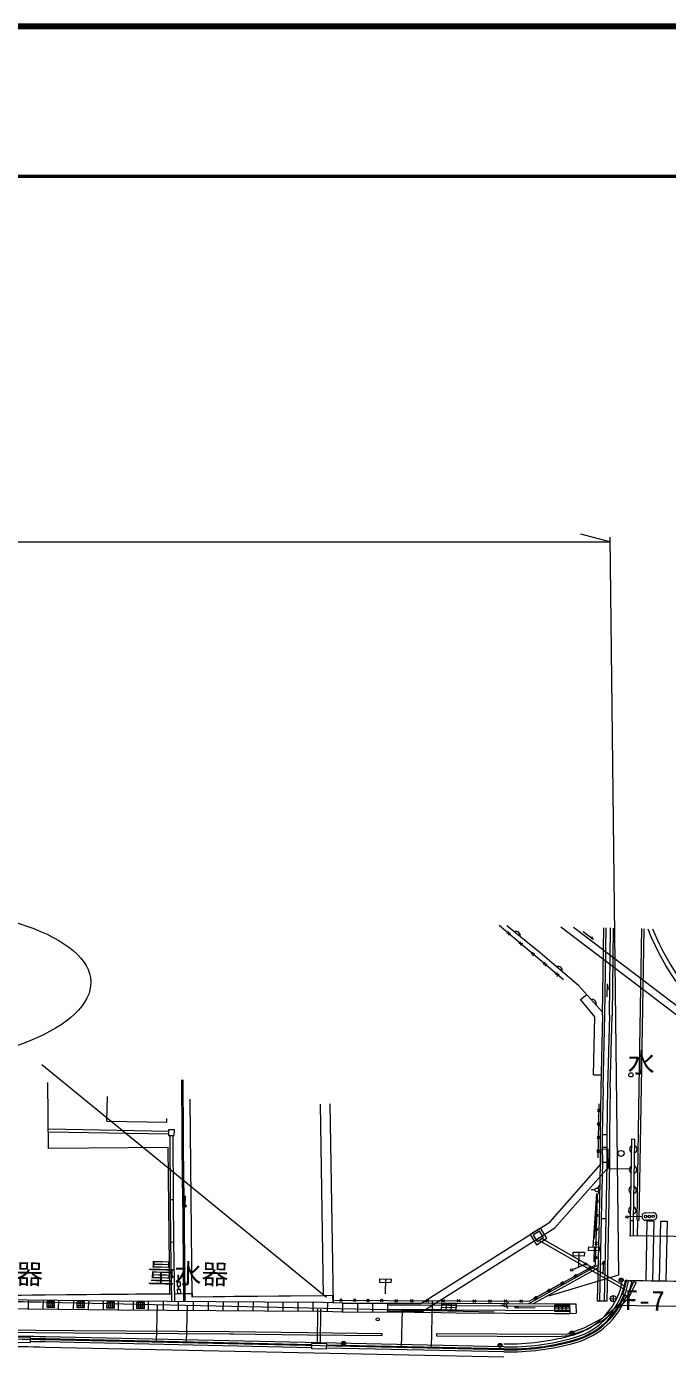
# Model space of a CAD drawing. Units: millimetres on the paper. Extents: x 40 to 680, y 20 to 380.
# Drawn here: x 428.2 to 471, y 291.5 to 380 of the extents above; entities that cross this region are included whole.
import ezdxf
from ezdxf.enums import TextEntityAlignment as Align

# ---------------------------------------------------------------- set-up
doc = ezdxf.new("R2010")
doc.units = ezdxf.units.MM
for name, color, linetype, lineweight in [('M-BGD', 7, 'Continuous', 13), ('M-STR-HTXT', 7, 'Continuous', 13), ('M-TTL', 2, 'Continuous', 140), ('M-TTL-LINE', 7, 'Continuous', 50), ('M-WORK', 1, 'Continuous', 13)]:
    doc.layers.add(name, color=color, linetype=linetype, lineweight=lineweight)
doc.styles.add('ＭＳ ゴシック', font='')
doc.styles.get('ＭＳ ゴシック').set_extended_font_data('MS Gothic')

msp = doc.modelspace()

# ---------------------------------------------------------------- linework, layer by layer
at = {"layer": 'M-BGD'}
msp.add_line((429.264, 310.718), (448.265, 295.187), dxfattribs=at)
msp.add_ellipse((418.26, 315.849), major_axis=(14.275, 0.384), ratio=0.379782, dxfattribs=at)
at = {"layer": 'M-STR-HTXT'}
for p, q in [((467.191, 345.592), (465.262, 346.11)), ((97.74, 345.622), (467.191, 345.592))]:
    msp.add_line(p, q, dxfattribs=at)
msp.add_lwpolyline([(467.188, 345.919), (467.778, 296.654), (463.105, 295.242)], dxfattribs=at)
at = {"layer": 'M-TTL'}
msp.add_line((680, 380), (40, 380), dxfattribs=at)
at = {"layer": 'M-TTL-LINE'}
msp.add_line((40, 370), (680, 370), dxfattribs=at)
at = {"layer": 'M-WORK'}
for p, q in [((464.094, 316.373), (459.814, 319.989)), ((462.548, 318.171), (460.314, 319.978)), ((460.451, 319.335), (460.422, 319.591)), ((463.926, 319.899), (478.838, 308.547)), ((464.776, 319.88), (479.155, 308.934)), ((466.073, 319.047), (465.42, 319.557)), ((466.713, 314.01), (466.79, 319.836)), ((466.863, 314.008), (466.94, 319.833)), ((467.163, 314.004), (467.24, 319.826)), ((467.363, 314.002), (467.44, 319.822)), ((469.161, 309.223), (469.336, 319.78)), ((469.311, 309.22), (469.486, 319.777)), ((460.565, 319.47), (460.308, 319.456)), ((461.378, 318.783), (461.12, 318.77)), ((461.264, 318.648), (461.234, 318.904)), ((465.982, 319.258), (466.073, 319.047)), ((462.191, 318.096), (461.933, 318.083)), ((462.077, 317.961), (462.047, 318.218)), ((465.105, 315.988), (462.548, 318.171)), ((463.004, 317.409), (462.746, 317.396)), ((462.89, 317.275), (462.86, 317.531)), ((463.816, 316.723), (463.559, 316.709)), ((463.703, 316.588), (463.673, 316.844)), ((467.011, 316.098), (466.991, 315.223)), ((467.011, 316.098), (467.077, 315.722)), ((466.698, 314.198), (465.105, 315.988)), ((465.23, 315.05), (465.652, 315.374)), ((466.2, 313.889), (465.235, 315.051)), ((466.107, 310.029), (466.2, 313.889)), ((466.713, 314.01), (466.592, 309.163)), ((466.742, 309.161), (466.863, 314.008)), ((467.163, 314.004), (467.041, 309.157)), ((467.216, 309.156), (467.357, 314.001)), ((466.107, 310.029), (466.613, 310.016)), ((429.71, 305.103), (429.669, 309.507)), ((438.651, 302.477), (438.604, 309.688)), ((438.751, 302.478), (438.704, 309.686)), ((466.592, 309.163), (466.544, 306.042)), ((466.742, 309.161), (466.694, 306.041)), ((467.041, 309.157), (466.994, 306.038)), ((467.221, 309.154), (467.174, 306.036)), ((469.011, 300.333), (469.162, 309.221)), ((469.161, 300.33), (469.312, 309.219)), ((433.61, 306.931), (433.642, 308.585)), ((439.301, 295.189), (439.167, 308.406)), ((447.841, 308.065), (448.053, 295.278)), ((448.491, 308.076), (448.712, 294.78)), ((466.472, 308.092), (466.404, 304.473)), ((466.553, 307.718), (466.374, 307.561)), ((466.377, 307.721), (466.55, 307.558)), ((437.728, 306.249), (429.698, 306.403)), ((433.61, 306.931), (437.61, 306.854)), ((437.61, 306.854), (437.614, 307.098)), ((437.73, 306.349), (437.723, 305.979)), ((438.115, 306.342), (437.73, 306.349)), ((438.108, 305.971), (438.115, 306.342)), ((466.536, 306.813), (466.357, 306.656)), ((466.36, 306.816), (466.533, 306.653)), ((437.724, 306.05), (429.7, 306.203)), ((437.723, 305.979), (438.108, 305.971)), ((437.809, 305.977), (437.842, 301.705)), ((438.009, 305.973), (438.042, 301.706)), ((466.519, 305.908), (466.34, 305.752)), ((466.343, 305.912), (466.516, 305.748)), ((466.544, 306.042), (466.541, 305.19)), ((466.694, 306.041), (466.691, 305.191)), ((466.694, 306.041), (466.994, 306.038)), ((466.994, 306.038), (466.991, 305.192)), ((467.174, 306.036), (467.171, 305.193)), ((468.583, 300.29), (468.675, 305.741)), ((468.675, 305.741), (468.875, 305.737)), ((468.783, 300.287), (468.875, 305.737)), ((437.71, 305.177), (429.71, 305.103)), ((437.801, 295.405), (437.71, 305.177)), ((466.502, 305.003), (466.323, 304.847)), ((466.326, 305.007), (466.499, 304.844)), ((466.541, 305.19), (466.552, 304.198)), ((467.092, 305.052), (466.593, 305.047)), ((466.604, 304.047), (466.593, 305.047)), ((466.691, 305.191), (466.991, 305.192)), ((466.691, 305.191), (466.702, 304.197)), ((466.991, 305.192), (467.002, 304.196)), ((467.106, 303.86), (467.092, 305.052)), ((467.171, 305.193), (467.182, 304.195)), ((463.196, 300.191), (466.604, 304.047)), ((463.524, 299.806), (467.106, 303.86)), ((466.552, 304.198), (466.477, 300.443)), ((466.702, 304.197), (466.627, 300.44)), ((466.702, 304.197), (467.002, 304.196)), ((467.002, 304.196), (466.927, 300.434)), ((468.641, 303.723), (467.009, 303.75)), ((467.182, 304.195), (467.107, 300.43)), ((438.651, 302.477), (438.721, 294.928)), ((438.751, 302.478), (438.821, 294.931)), ((438.843, 301.184), (438.86, 301.949)), ((466.202, 302.344), (465.952, 302.349)), ((466.315, 302.09), (466.063, 298.494)), ((466.319, 302.09), (466.151, 299.126)), ((466.242, 297.348), (466.365, 302.064)), ((466.387, 302.231), (466.507, 302.012)), ((466.392, 302.448), (466.522, 302.661)), ((437.842, 301.705), (438.042, 301.706)), ((437.842, 301.705), (437.864, 298.862)), ((438.042, 301.706), (438.064, 298.864)), ((438.929, 301.318), (438.843, 301.184)), ((466.262, 301.511), (466.443, 301.673)), ((466.439, 301.506), (466.267, 301.678)), ((454.565, 294.753), (463.196, 300.191)), ((466.238, 300.568), (466.419, 300.73)), ((466.414, 300.563), (466.242, 300.735)), ((466.477, 300.443), (466.36, 294.915)), ((466.627, 300.44), (466.51, 294.912)), ((466.627, 300.44), (466.927, 300.434)), ((466.927, 300.434), (466.81, 294.906)), ((467.107, 300.43), (466.99, 294.902)), ((469.337, 300.556), (468.421, 300.535)), ((468.566, 299.301), (468.583, 300.29)), ((468.583, 300.29), (468.783, 300.287)), ((468.583, 300.29), (468.783, 300.287)), ((468.766, 299.297), (468.783, 300.287)), ((469.011, 300.333), (469.161, 300.33)), ((469.053, 299.292), (469.071, 300.332)), ((469.582, 300.811), (470.082, 300.822)), ((469.677, 300.272), (469.592, 296.288)), ((470.093, 300.322), (469.593, 300.311)), ((469.671, 300.277), (470.121, 300.267)), ((470.127, 300.263), (470.042, 296.279)), ((470.576, 300.253), (470.492, 296.269)), ((470.571, 300.258), (471.021, 300.248)), ((471.026, 300.244), (470.942, 296.26)), ((454.71, 294.253), (463.524, 299.806)), ((466.213, 299.625), (466.394, 299.787)), ((466.39, 299.62), (466.217, 299.791)), ((468.5, 299.302), (476.602, 299.151)), ((437.864, 298.862), (438.064, 298.865)), ((437.864, 298.862), (437.92, 294.902)), ((438.064, 298.865), (438.12, 294.909)), ((468.211, 295.668), (462.426, 298.986)), ((468.264, 295.868), (462.617, 299.107)), ((465.778, 298.289), (465.784, 298.539)), ((466.528, 298.273), (465.778, 298.289)), ((465.784, 298.539), (466.533, 298.523)), ((466.159, 298.531), (466.137, 297.531)), ((466.188, 298.681), (466.369, 298.844)), ((466.365, 298.677), (466.193, 298.848)), ((466.533, 298.523), (466.528, 298.273)), ((464.737, 297.939), (464.743, 298.189)), ((465.487, 297.923), (464.737, 297.939)), ((464.743, 298.189), (465.493, 298.173)), ((465.118, 298.181), (465.096, 297.181)), ((465.493, 298.173), (465.487, 297.923)), ((466.164, 297.738), (466.345, 297.9)), ((466.34, 297.734), (466.168, 297.905)), ((466.661, 297.365), (466.762, 297.593)), ((466.762, 297.593), (466.733, 296.712)), ((437.973, 296.438), (437.969, 297.053)), ((438.029, 296.586), (437.973, 296.438)), ((438.395, 296.213), (438.368, 296.659)), ((438.41, 296.213), (438.383, 296.66)), ((466.411, 297.321), (461.76, 294.739)), ((461.802, 294.906), (466.242, 297.348)), ((466.407, 297.147), (462.065, 294.737)), ((464.728, 297.03), (465.505, 297.365)), ((464.789, 296.65), (465.031, 296.581)), ((464.874, 296.495), (464.946, 296.736)), ((465.677, 297.138), (465.919, 297.07)), ((465.762, 296.983), (465.834, 297.224)), ((438.302, 296.212), (438.502, 296.214)), ((438.302, 296.212), (438.306, 295.912)), ((438.306, 295.912), (438.506, 295.914)), ((438.309, 295.712), (438.509, 295.714)), ((438.309, 295.712), (438.313, 295.412)), ((438.402, 295.713), (438.399, 295.913)), ((438.417, 295.713), (438.414, 295.913)), ((438.502, 296.214), (438.506, 295.914)), ((438.509, 295.714), (438.513, 295.414)), ((451.828, 296.154), (451.833, 296.404)), ((452.577, 296.137), (451.828, 296.154)), ((451.833, 296.404), (452.583, 296.387)), ((452.208, 296.395), (452.186, 295.396)), ((452.583, 296.387), (452.577, 296.137)), ((461.802, 294.906), (464.022, 296.127)), ((463.013, 295.673), (463.255, 295.605)), ((463.098, 295.518), (463.17, 295.759)), ((463.901, 296.161), (464.143, 296.093)), ((463.986, 296.007), (464.058, 296.248)), ((468.311, 296.312), (468.038, 295.35)), ((468.237, 296.307), (468.439, 296.303)), ((468.249, 296.306), (476.742, 296.148)), ((468.657, 296.214), (468.311, 296.312)), ((468.35, 295.222), (468.808, 296.226)), ((468.657, 296.214), (468.384, 295.252)), ((468.439, 296.303), (476.541, 296.151)), ((468.475, 295.133), (468.944, 296.164)), ((468.808, 296.226), (468.944, 296.164)), ((469.592, 296.288), (470.042, 296.279)), ((470.492, 296.269), (470.942, 296.26)), ((437.801, 295.405), (423.719, 295.275)), ((423.719, 295.275), (429.476, 295.328)), ((424.37, 295.049), (434.357, 294.935)), ((428.363, 294.403), (428.37, 295.005)), ((429.363, 294.392), (429.369, 294.994)), ((429.476, 295.328), (437.801, 295.405)), ((459.477, 294.18), (429.551, 294.828)), ((429.613, 294.49), (429.617, 294.89)), ((429.614, 294.49), (429.623, 294.89)), ((430.116, 294.761), (429.616, 294.772)), ((430.117, 294.885), (429.617, 294.89)), ((429.741, 294.489), (429.75, 294.888)), ((429.868, 294.487), (429.877, 294.887)), ((429.995, 294.486), (430.004, 294.886)), ((430.113, 294.485), (430.117, 294.885)), ((430.369, 294.98), (430.363, 294.381)), ((431.369, 294.969), (431.362, 294.369)), ((431.613, 294.467), (431.617, 294.867)), ((431.614, 294.467), (431.623, 294.867)), ((432.116, 294.738), (431.616, 294.749)), ((432.117, 294.862), (431.617, 294.867)), ((431.741, 294.466), (431.75, 294.866)), ((431.868, 294.464), (431.877, 294.864)), ((431.995, 294.463), (432.004, 294.863)), ((432.113, 294.462), (432.117, 294.862)), ((432.369, 294.958), (432.362, 294.358)), ((433.369, 294.946), (433.362, 294.346)), ((433.613, 294.444), (433.617, 294.844)), ((433.614, 294.444), (433.623, 294.844)), ((434.117, 294.839), (433.617, 294.844)), ((433.741, 294.443), (433.75, 294.843)), ((433.868, 294.442), (433.877, 294.841)), ((433.995, 294.44), (434.004, 294.84)), ((434.113, 294.439), (434.117, 294.839)), ((434.357, 294.935), (447.425, 294.84)), ((434.369, 294.935), (434.362, 294.335)), ((435.367, 294.927), (435.362, 294.327)), ((435.613, 294.425), (435.617, 294.825)), ((435.614, 294.425), (435.623, 294.825)), ((436.117, 294.821), (435.617, 294.825)), ((435.741, 294.424), (435.75, 294.824)), ((435.868, 294.423), (435.877, 294.823)), ((435.995, 294.422), (436.004, 294.822)), ((436.113, 294.421), (436.117, 294.821)), ((436.367, 294.92), (436.362, 294.32)), ((437.367, 294.913), (437.362, 294.313)), ((437.801, 295.405), (437.913, 295.406)), ((437.913, 295.406), (437.92, 294.902)), ((438.113, 295.408), (438.717, 295.414)), ((438.113, 295.408), (438.12, 294.928)), ((438.513, 295.414), (438.313, 295.412)), ((438.366, 294.906), (438.362, 294.306)), ((438.717, 295.414), (438.721, 294.903)), ((438.817, 295.415), (439.298, 295.42)), ((438.817, 295.415), (438.821, 294.921)), ((439.298, 295.42), (439.301, 295.189)), ((448.053, 295.278), (439.306, 295.189)), ((442.106, 295.218), (439.306, 295.189)), ((439.366, 294.899), (439.362, 294.299)), ((440.366, 294.891), (440.362, 294.291)), ((441.366, 294.884), (441.362, 294.284)), ((448.053, 295.278), (442.106, 295.218)), ((442.366, 294.877), (442.362, 294.277)), ((443.366, 294.87), (443.362, 294.27)), ((444.366, 294.862), (444.362, 294.262)), ((445.366, 294.855), (445.362, 294.255)), ((446.366, 294.848), (446.362, 294.248)), ((447.366, 294.841), (447.362, 294.241)), ((449.365, 294.785), (447.425, 294.84)), ((448.703, 295.289), (448.053, 295.278)), ((448.349, 294.214), (448.366, 294.812)), ((448.711, 294.803), (448.703, 295.289)), ((448.8, 294.986), (452.4, 294.948)), ((449.169, 294.894), (449.33, 295.069)), ((449.171, 295.071), (449.328, 294.893)), ((449.348, 294.185), (449.365, 294.785)), ((449.365, 294.785), (452.365, 294.79)), ((449.366, 294.185), (449.365, 294.785)), ((450.069, 294.885), (450.23, 295.059)), ((450.071, 295.061), (450.228, 294.883)), ((450.366, 294.186), (450.365, 294.786)), ((450.969, 294.875), (451.13, 295.05)), ((450.971, 295.051), (451.128, 294.873)), ((451.366, 294.188), (451.365, 294.788)), ((451.869, 294.865), (452.03, 295.04)), ((451.871, 295.042), (452.028, 294.864)), ((452.365, 294.79), (455.942, 294.797)), ((452.366, 294.19), (452.365, 294.79)), ((452.366, 294.75), (454.565, 294.753)), ((452.4, 294.948), (461.802, 294.906)), ((452.83, 294.858), (453.015, 295.034)), ((452.83, 295.034), (453.014, 294.857)), ((453.874, 294.853), (454.06, 295.029)), ((453.875, 295.03), (454.059, 294.852)), ((454.919, 294.849), (455.104, 295.024)), ((454.92, 295.025), (455.103, 294.848)), ((455.294, 291.77), (455.361, 294.89)), ((455.942, 294.797), (456.948, 294.769)), ((455.963, 294.844), (456.149, 295.02)), ((455.964, 295.02), (456.148, 294.843)), ((456.948, 294.769), (463.506, 294.728)), ((457.008, 294.839), (457.194, 295.015)), ((457.009, 295.016), (457.193, 294.839)), ((458.053, 294.835), (458.238, 295.01)), ((458.054, 295.011), (458.237, 294.834)), ((459.097, 294.83), (459.283, 295.006)), ((459.098, 295.007), (459.282, 294.829)), ((460.142, 294.826), (460.328, 295.001)), ((460.143, 295.002), (460.327, 294.825)), ((460.281, 294.7), (460.422, 294.835)), ((461.187, 294.821), (461.372, 294.997)), ((461.188, 294.997), (461.371, 294.82)), ((462.125, 295.185), (462.367, 295.116)), ((462.21, 295.03), (462.282, 295.271)), ((466.99, 294.902), (466.36, 294.915)), ((467.223, 295.086), (467.623, 295.078)), ((467.428, 295.282), (467.419, 294.882)), ((467.556, 294.464), (468.35, 295.222)), ((467.654, 294.35), (468.475, 295.133)), ((468.384, 295.252), (468.038, 295.35)), ((424.363, 294.449), (434.35, 294.335)), ((430.113, 294.485), (429.613, 294.49)), ((430.114, 294.507), (429.614, 294.518)), ((430.115, 294.634), (429.615, 294.645)), ((432.113, 294.462), (431.613, 294.467)), ((432.114, 294.484), (431.614, 294.495)), ((432.115, 294.611), (431.615, 294.622)), ((434.113, 294.461), (433.613, 294.472)), ((434.113, 294.439), (433.613, 294.444)), ((434.115, 294.588), (433.615, 294.599)), ((434.116, 294.715), (433.616, 294.726)), ((434.352, 294.335), (447.42, 294.24)), ((436.113, 294.442), (435.613, 294.453)), ((436.113, 294.421), (435.613, 294.425)), ((436.114, 294.569), (435.615, 294.58)), ((436.116, 294.696), (435.616, 294.707)), ((436.929, 292.168), (436.983, 294.667)), ((438.928, 292.124), (438.982, 294.624)), ((449.348, 294.185), (447.407, 294.241)), ((447.678, 292.074), (447.7, 294.386)), ((447.878, 292.069), (447.9, 294.376)), ((449.366, 294.185), (452.366, 294.19)), ((452.366, 294.648), (455.943, 294.657)), ((452.366, 294.348), (455.934, 294.357)), ((452.366, 294.25), (454.71, 294.253)), ((452.366, 294.19), (455.934, 294.157)), ((453.294, 291.813), (453.348, 294.312)), ((455.944, 294.707), (455.933, 294.307)), ((455.933, 294.307), (456.938, 294.279)), ((455.934, 294.357), (456.939, 294.329)), ((455.934, 294.157), (456.937, 294.129)), ((455.939, 294.507), (456.943, 294.479)), ((455.943, 294.657), (456.947, 294.629)), ((456.949, 294.679), (455.944, 294.707)), ((456.268, 294.298), (456.279, 294.697)), ((456.603, 294.288), (456.614, 294.688)), ((456.937, 294.129), (463.507, 294.088)), ((456.938, 294.279), (456.949, 294.679)), ((456.939, 294.329), (463.51, 294.288)), ((456.947, 294.629), (463.506, 294.588)), ((459.917, 294.639), (460.113, 294.635)), ((460.278, 294.562), (460.413, 294.421)), ((461.087, 294.544), (460.829, 294.481)), ((460.829, 294.481), (462.206, 294.466)), ((463.506, 294.728), (464.512, 294.739)), ((464.513, 294.649), (463.506, 294.638)), ((463.506, 294.638), (463.51, 294.238)), ((463.506, 294.588), (464.514, 294.582)), ((463.507, 294.088), (464.519, 294.099)), ((464.515, 294.449), (463.508, 294.438)), ((464.517, 294.282), (463.51, 294.288)), ((463.51, 294.238), (464.517, 294.249)), ((463.758, 294.641), (463.762, 294.241)), ((464.009, 294.644), (464.014, 294.244)), ((464.261, 294.646), (464.266, 294.246)), ((464.512, 294.739), (464.932, 294.744)), ((464.512, 294.739), (464.519, 294.099)), ((464.519, 294.099), (464.939, 294.104)), ((464.932, 294.744), (464.939, 294.104)), ((466.659, 293.76), (467.556, 294.464)), ((466.742, 293.634), (467.654, 294.35)), ((467.643, 294.646), (477.263, 294.466)), ((424.042, 293.013), (431.416, 292.952)), ((464.424, 292.765), (465.476, 293.123)), ((464.465, 292.621), (465.536, 292.985)), ((465.476, 293.123), (466.659, 293.76)), ((465.536, 292.985), (466.742, 293.634)), ((424.041, 292.863), (431.415, 292.802)), ((428.504, 292.128), (427.504, 292.15)), ((428.512, 292.488), (427.512, 292.51)), ((428.504, 292.128), (428.512, 292.488)), ((447.287, 291.803), (429.494, 292.189)), ((460.117, 291.665), (429.497, 292.329)), ((447.291, 292.003), (429.498, 292.388)), ((460.121, 291.865), (429.501, 292.528)), ((431.415, 292.802), (441.802, 292.729)), ((431.416, 292.952), (441.804, 292.879)), ((441.802, 292.729), (442.052, 292.726)), ((441.802, 292.729), (447.033, 292.66)), ((441.804, 292.879), (442.055, 292.876)), ((441.804, 292.879), (447.034, 292.81)), ((447.033, 292.66), (451.959, 292.61)), ((447.034, 292.81), (451.96, 292.76)), ((451.96, 292.76), (451.959, 292.61)), ((455.611, 292.751), (455.61, 292.601)), ((455.61, 292.601), (463.705, 292.555)), ((455.611, 292.751), (463.706, 292.705)), ((463.705, 292.555), (464.465, 292.621)), ((463.706, 292.705), (464.426, 292.731)), ((464.426, 292.731), (464.424, 292.765)), ((460.106, 291.165), (429.486, 291.829)), ((447.285, 291.722), (447.293, 292.082)), ((448.285, 291.7), (447.285, 291.722)), ((448.293, 292.06), (447.293, 292.082)), ((448.285, 291.7), (448.293, 292.06)), ((460.114, 291.525), (448.286, 291.781)), ((460.118, 291.725), (448.291, 291.981))]:
    msp.add_line(p, q, dxfattribs=at)
for points in [[(461.879, 299.361), (462.306, 298.684), (462.983, 299.111), (462.556, 299.788)], [(462.086, 299.314), (462.353, 298.891), (462.776, 299.158), (462.509, 299.581)]]:
    msp.add_lwpolyline(points, close=True, dxfattribs=at)
for centre, radius in [((468.604, 310.018), 0.14), ((467.945, 304.773), 0.2), ((466.327, 302.341), 0.125), ((468.338, 300.533), 0.0833), ((469.587, 300.561), 0.0833), ((469.837, 300.567), 0.0833), ((470.087, 300.572), 0.0833), ((465.579, 297.397), 0.08), ((464.655, 296.999), 0.08), ((467.954, 296.319), 0.135), ((467.954, 296.319), 0.0755), ((467.423, 295.082), 0.2), ((460.21, 294.632), 0.0977), ((451.694, 293.698), 0.1), ((449.418, 292.094), 0.135), ((449.418, 292.094), 0.0755), ((459.868, 291.958), 0.135), ((464.663, 292.781), 0.135), ((464.663, 292.781), 0.0755), ((459.868, 291.958), 0.0755)]:
    msp.add_circle(centre, radius, dxfattribs=at)
for centre, radius, start, end in [((460.938, 319.302), 0.283, 349.10124, 112.95594), ((485.779, 326.094), 17.25, 201.50051, 231.2581), ((485.779, 326.094), 16.95, 201.92652, 231.2581), ((463.74, 316.978), 0.283, 347.58369, 111.43981), ((466.009, 314.771), 0.283, 339.73782, 103.59235), ((468.76, 305.058), 0.247, 112.14321, 245.91243), ((468.767, 305.058), 0.247, 292.14281, 65.91348), ((468.737, 303.695), 0.247, 112.14411, 245.91155), ((468.743, 303.695), 0.247, 292.14322, 65.91243), ((468.714, 302.333), 0.247, 112.14351, 245.91214), ((468.72, 302.332), 0.247, 292.14264, 65.91302), ((468.691, 300.97), 0.247, 112.14486, 245.91143), ((468.697, 300.97), 0.247, 292.14281, 65.91348), ((469.587, 300.561), 0.25, 91.27891, 271.27891), ((470.087, 300.572), 0.25, 271.27861, 91.27975), ((463.514, 297.093), 4.6, 286.1005, 350.56849), ((463.514, 297.093), 4.8, 286.1005, 350.56849), ((463.514, 297.093), 5, 286.1005, 350.90515), ((299.472, -5710.163), 6006.4, 88.75906, 88.81776), ((463.514, 297.093), 4.94, 286.1005, 339.02564), ((463.514, 297.093), 5.14, 286.1005, 339.22604), ((299.472, -5710.163), 6003.9, 88.75906, 88.81776), ((299.472, -5710.163), 6004.1, 88.75906, 88.81776), ((299.472, -5710.163), 6003.76, 88.75906, 88.76849), ((299.472, -5710.163), 6003.96, 88.75906, 88.76849), ((460.464, 307.661), 16.14, 268.75906, 286.1005), ((460.464, 307.661), 16, 268.75906, 286.1005), ((460.464, 307.661), 15.94, 268.75906, 286.1005), ((460.464, 307.661), 15.8, 268.75906, 286.1005), ((460.464, 307.661), 15.6, 268.75906, 286.1005), ((299.472, -5710.163), 6003.4, 88.75906, 88.81776)]:
    msp.add_arc(centre, radius, start, end, dxfattribs=at)

# ---------------------------------------------------------------- texts
at = {"layer": 'M-WORK', "style": 'ＭＳ ゴシック'}
for s, p in [('水', (468.377, 309.796)), ('量水器', (423.909, 295.771)), ('量水器', (436.303, 295.754)), ('F-7', (468.142, 293.936))]:
    msp.add_text(s, height=1.32, rotation=358.746, dxfattribs=at).set_placement(p, align=Align.BOTTOM_LEFT)

doc.saveas('drawing.dxf')
